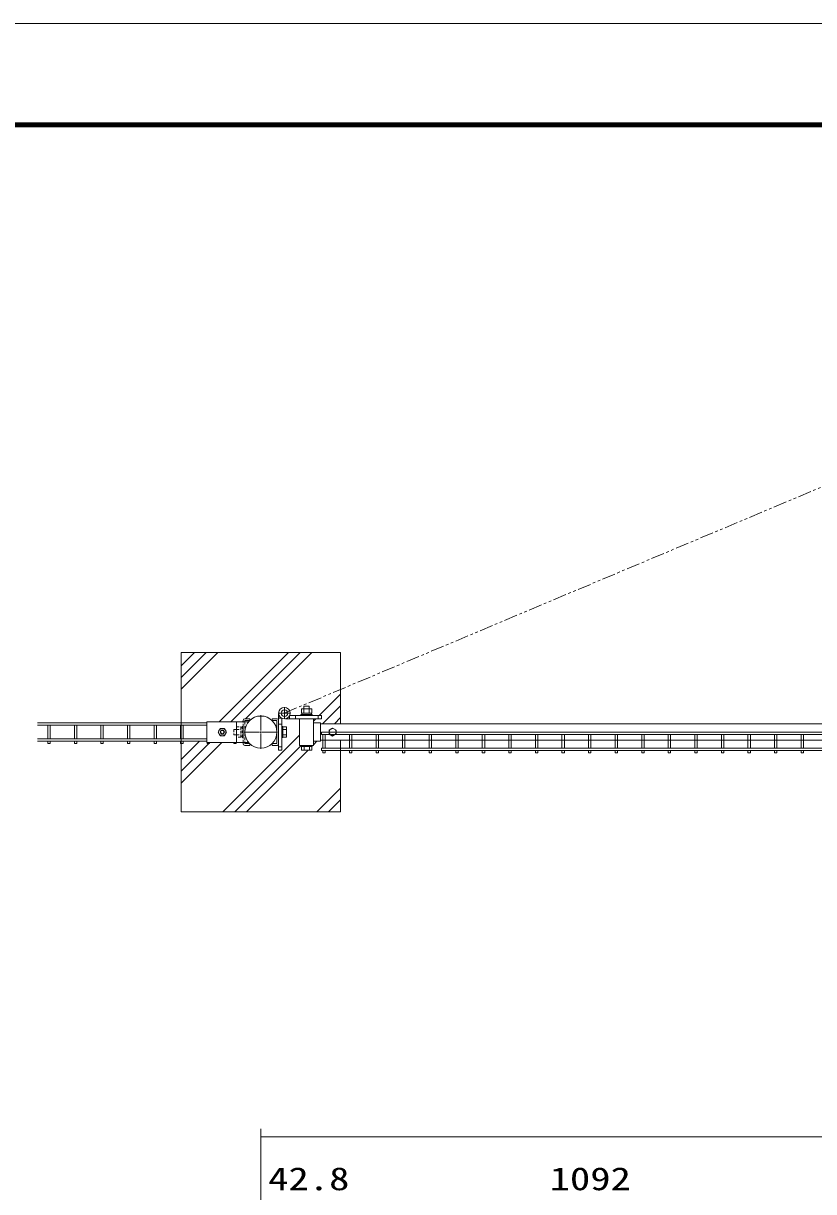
# Model space of a CAD drawing. Units: millimetres at full size; details may follow other scales. Extents: x -4455 to 4455, y -3150 to 3150.
# Drawn here: x -340 to 1147, y 950 to 3150 of the extents above; entities that cross this region are included whole.
import ezdxf
from ezdxf.enums import TextEntityAlignment as Align

# ---------------------------------------------------------------- set-up
doc = ezdxf.new("R2010")
doc.units = ezdxf.units.MM
doc.header["$LTSCALE"] = 20
doc.linetypes.add('USER2', pattern=[0.375, 0.25, -0.125])
doc.linetypes.add('USER3', pattern=[2.5, 1.25, -0.25, 0.25, -0.25, 0.25, -0.25])
for name, color, linetype, lineweight in [('0-0_外形線', 7, 'Continuous', 18), ('0-2_0', 3, 'USER2', 18), ('0-3_寸法線', 1, 'Continuous', 18), ('0-5_扉縦枠', 7, 'Continuous', 18), ('0-6_NEO', 152, 'Continuous', 18), ('0-7_丁番', 3, 'Continuous', 18), ('0-9_1', 7, 'Continuous', 18), ('0-A_2', 7, 'Continuous', 18), ('0-B_扉横枠', 7, 'Continuous', 18), ('0-C_細線', 2, 'Continuous', 18), ('0-D_ハッチング', 253, 'Continuous', 18)]:
    doc.layers.add(name, color=color, linetype=linetype, lineweight=lineweight)
doc.styles.add('ＭＳ ゴシック', font='')
doc.styles.get('ＭＳ ゴシック').set_extended_font_data('MS Gothic')

msp = doc.modelspace()

# ---------------------------------------------------------------- linework, layer by layer
at = {"layer": '0-0_外形線'}
for p, q in [((-43.33, 1665.17), (-43.33, 1965.17)), ((-43.33, 1965.17), (256.67, 1965.17)), ((256.67, 1965.17), (256.67, 1830.67)), ((73.23, 1837.17), (73.23, 1834.67)), ((76.23, 1840.17), (85.7, 1840.17)), ((76.42, 1834.67), (76.42, 1835.97)), ((77.42, 1836.97), (85.7, 1836.97)), ((85.7, 1836.97), (85.7, 1840.17)), ((137.11, 1840.17), (127.64, 1840.17)), ((127.64, 1836.97), (127.64, 1840.17)), ((135.92, 1836.97), (127.64, 1836.97)), ((136.92, 1794.37), (136.92, 1835.97)), ((140.11, 1837.17), (140.11, 1793.17)), ((235.12, 1818.92), (241.62, 1822.67)), ((235.12, 1811.42), (235.12, 1818.92)), ((235.12, 1811.42), (241.62, 1807.67)), ((248.12, 1818.92), (241.62, 1822.67)), ((248.12, 1811.42), (241.62, 1807.67)), ((248.12, 1811.42), (248.12, 1818.92)), ((73.23, 1795.67), (73.23, 1793.17)), ((76.23, 1790.17), (85.7, 1790.17)), ((76.42, 1794.37), (76.42, 1795.67)), ((77.42, 1793.37), (85.7, 1793.37)), ((85.7, 1793.37), (85.7, 1790.17)), ((135.92, 1793.37), (127.64, 1793.37)), ((127.64, 1793.37), (127.64, 1790.17)), ((137.11, 1790.17), (127.64, 1790.17)), ((256.67, 1799.67), (256.67, 1665.17)), ((256.67, 1665.17), (-43.33, 1665.17))]:
    msp.add_line(p, q, dxfattribs=at)
for centre, radius in [((106.67, 1815.17), 30.25), ((241.62, 1815.17), 6.5)]:
    msp.add_circle(centre, radius, dxfattribs=at)
for centre, radius, start, end in [((76.23, 1837.17), 3, 90, 180), ((77.42, 1835.97), 1, 90, 180), ((135.92, 1835.97), 1, 0, 90), ((137.11, 1837.17), 3, 0, 90), ((76.23, 1793.17), 3, 180, 270), ((77.42, 1794.37), 1, 180, 270), ((135.92, 1794.37), 1, 270, 0), ((137.11, 1793.17), 3, 270, 0)]:
    msp.add_arc(centre, radius, start, end, dxfattribs=at)
at = {"layer": '0-2_0', "color": 7, "linetype": 'Continuous'}
msp.add_line((72.19, 1834.67), (73.23, 1835.7), dxfattribs=at)
at = {"layer": '0-2_0'}
for p, q in [((73.23, 1795.67), (73.23, 1834.67)), ((76.42, 1834.67), (76.42, 1795.67)), ((55.71, 1820.14), (55.71, 1810.14)), ((60.71, 1820.14), (55.71, 1820.14)), ((55.71, 1810.14), (60.71, 1810.14)), ((60.71, 1805.32), (60.71, 1824.95)), ((60.71, 1824.95), (68.71, 1824.95)), ((60.71, 1820.05), (68.71, 1820.05)), ((60.71, 1810.23), (68.71, 1810.23)), ((68.71, 1805.32), (60.71, 1805.32)), ((68.71, 1824.95), (68.71, 1805.32)), ((71.21, 1824.34), (68.71, 1824.34)), ((68.71, 1805.94), (71.21, 1805.94)), ((71.21, 1825.64), (71.21, 1804.64)), ((73.21, 1825.64), (71.21, 1825.64)), ((71.21, 1804.64), (73.21, 1804.64)), ((73.21, 1825.64), (73.21, 1804.64))]:
    msp.add_line(p, q, dxfattribs=at)
at = {"layer": '0-2_0', "linetype": 'Continuous'}
msp.add_lwpolyline([(-4455.26, 3150.03), (4454.74, 3150.03), (4454.74, -3149.97), (-4455.26, -3149.97)], close=True, dxfattribs=at)
at = {"layer": '0-2_0', "color": 7, "linetype": 'Continuous'}
for points in [[(-4155.26, 2962.53), (4154.74, 2962.53), (4154.74, -2962.47), (-4155.26, -2962.47)], [(-4153.38, 2960.66), (4152.87, 2960.66), (4152.87, -2960.59), (-4153.38, -2960.59)], [(-4151.51, 2958.78), (4150.99, 2958.78), (4150.99, -2958.72), (-4151.51, -2958.72)], [(-4149.63, 2956.91), (4149.12, 2956.91), (4149.12, -2956.84), (-4149.63, -2956.84)], [(-4147.76, 2955.03), (4147.24, 2955.03), (4147.24, -2954.97), (-4147.76, -2954.97)]]:
    msp.add_lwpolyline(points, close=True, dxfattribs=at)
at = {"layer": '0-3_寸法線'}
msp.add_line((106.67, 623.93), (106.67, 1067.59), dxfattribs=at)
at = {"layer": '0-3_寸法線', "color": 2}
msp.add_line((106.67, 1052.59), (2446.67, 1052.59), dxfattribs=at)
at = {"layer": '0-5_扉縦枠'}
for p, q in [((205.67, 1840.17), (179.67, 1840.17)), ((179.67, 1790.17), (179.67, 1840.17)), ((205.67, 1790.17), (205.67, 1840.17)), ((205.67, 1790.17), (179.67, 1790.17))]:
    msp.add_line(p, q, dxfattribs=at)
at = {"layer": '0-6_NEO'}
for p, q in [((-313.44, 1832.42), (4.82, 1832.42)), ((-313.44, 1827.92), (4.82, 1827.92)), ((-294.38, 1827.92), (-294.38, 1802.42)), ((-289.88, 1827.92), (-289.88, 1802.42)), ((-244.38, 1827.92), (-244.38, 1802.42)), ((-239.88, 1827.92), (-239.88, 1802.42)), ((-194.38, 1827.92), (-194.38, 1802.42)), ((-189.88, 1827.92), (-189.88, 1802.42)), ((-144.38, 1827.92), (-144.38, 1802.42)), ((-139.88, 1827.92), (-139.88, 1802.42)), ((-94.38, 1827.92), (-94.38, 1802.42)), ((-89.88, 1827.92), (-89.88, 1802.42)), ((-44.38, 1827.92), (-44.38, 1802.42)), ((-39.88, 1827.92), (-39.88, 1802.42)), ((1229.2, 1814.92), (220.67, 1814.92)), ((220.67, 1810.42), (220.67, 1814.92)), ((1229.2, 1810.42), (220.67, 1810.42)), ((223.42, 1810.42), (223.42, 1784.92)), ((227.92, 1810.42), (227.92, 1784.92)), ((273.42, 1810.42), (273.42, 1784.92)), ((277.92, 1810.42), (277.92, 1784.92)), ((323.42, 1810.42), (323.42, 1784.92)), ((327.92, 1810.42), (327.92, 1784.92)), ((373.42, 1810.42), (373.42, 1784.92)), ((377.92, 1810.42), (377.92, 1784.92)), ((423.42, 1810.42), (423.42, 1784.92)), ((427.92, 1810.42), (427.92, 1784.92)), ((473.42, 1810.42), (473.42, 1784.92)), ((477.92, 1810.42), (477.92, 1784.92)), ((523.42, 1810.42), (523.42, 1784.92)), ((527.92, 1810.42), (527.92, 1784.92)), ((573.42, 1810.42), (573.42, 1784.92)), ((577.92, 1810.42), (577.92, 1784.92)), ((623.42, 1810.42), (623.42, 1784.92)), ((627.92, 1810.42), (627.92, 1784.92)), ((673.42, 1810.42), (673.42, 1784.92)), ((677.92, 1810.42), (677.92, 1784.92)), ((723.42, 1810.42), (723.42, 1784.92)), ((727.92, 1810.42), (727.92, 1784.92)), ((773.42, 1810.42), (773.42, 1784.92)), ((777.92, 1810.42), (777.92, 1784.92)), ((823.42, 1810.42), (823.42, 1784.92)), ((827.92, 1810.42), (827.92, 1784.92)), ((873.42, 1810.42), (873.42, 1784.92)), ((877.92, 1810.42), (877.92, 1784.92)), ((923.42, 1810.42), (923.42, 1784.92)), ((927.92, 1810.42), (927.92, 1784.92)), ((973.42, 1810.42), (973.42, 1784.92)), ((977.92, 1810.42), (977.92, 1784.92)), ((1023.42, 1810.42), (1023.42, 1784.92)), ((1027.92, 1810.42), (1027.92, 1784.92)), ((1073.42, 1810.42), (1073.42, 1784.92)), ((1077.92, 1810.42), (1077.92, 1784.92)), ((1123.42, 1810.42), (1123.42, 1784.92)), ((1127.92, 1810.42), (1127.92, 1784.92)), ((-313.44, 1802.42), (4.82, 1802.42)), ((-313.44, 1797.92), (4.82, 1797.92)), ((-294.38, 1797.92), (-294.38, 1793.42)), ((-289.88, 1793.42), (-294.38, 1793.42)), ((-289.88, 1797.92), (-289.88, 1793.42)), ((-244.38, 1797.92), (-244.38, 1793.42)), ((-239.88, 1793.42), (-244.38, 1793.42)), ((-239.88, 1797.92), (-239.88, 1793.42)), ((-194.38, 1797.92), (-194.38, 1793.42)), ((-189.88, 1793.42), (-194.38, 1793.42)), ((-189.88, 1797.92), (-189.88, 1793.42)), ((-144.38, 1797.92), (-144.38, 1793.42)), ((-139.88, 1793.42), (-144.38, 1793.42)), ((-139.88, 1797.92), (-139.88, 1793.42)), ((-94.38, 1797.92), (-94.38, 1793.42)), ((-89.88, 1793.42), (-94.38, 1793.42)), ((-89.88, 1797.92), (-89.88, 1793.42)), ((-44.38, 1797.92), (-44.38, 1793.42)), ((-39.88, 1793.42), (-44.38, 1793.42)), ((-39.88, 1797.92), (-39.88, 1793.42)), ((5.62, 1795.67), (5.62, 1793.42)), ((10.12, 1793.42), (5.62, 1793.42)), ((10.12, 1795.67), (10.12, 1793.42)), ((55.62, 1795.67), (55.62, 1793.42)), ((60.12, 1793.42), (55.62, 1793.42)), ((60.12, 1795.67), (60.12, 1793.42)), ((1229.2, 1784.92), (220.67, 1784.92)), ((220.67, 1780.42), (220.67, 1784.92)), ((1229.2, 1780.42), (220.67, 1780.42)), ((223.42, 1780.42), (223.42, 1775.92)), ((227.92, 1775.92), (223.42, 1775.92)), ((227.92, 1780.42), (227.92, 1775.92)), ((273.42, 1780.42), (273.42, 1775.92)), ((277.92, 1775.92), (273.42, 1775.92)), ((277.92, 1780.42), (277.92, 1775.92)), ((323.42, 1780.42), (323.42, 1775.92)), ((373.42, 1780.42), (373.42, 1775.92)), ((377.92, 1775.92), (373.42, 1775.92)), ((377.92, 1780.42), (377.92, 1775.92)), ((423.42, 1780.42), (423.42, 1775.92)), ((427.92, 1775.92), (423.42, 1775.92)), ((427.92, 1780.42), (427.92, 1775.92)), ((473.42, 1780.42), (473.42, 1775.92)), ((477.92, 1775.92), (473.42, 1775.92)), ((477.92, 1780.42), (477.92, 1775.92)), ((523.42, 1780.42), (523.42, 1775.92)), ((527.92, 1775.92), (523.42, 1775.92)), ((527.92, 1780.42), (527.92, 1775.92)), ((573.42, 1780.42), (573.42, 1775.92)), ((577.92, 1775.92), (573.42, 1775.92)), ((577.92, 1780.42), (577.92, 1775.92)), ((623.42, 1780.42), (623.42, 1775.92)), ((627.92, 1775.92), (623.42, 1775.92)), ((627.92, 1780.42), (627.92, 1775.92)), ((673.42, 1780.42), (673.42, 1775.92)), ((677.92, 1775.92), (673.42, 1775.92)), ((677.92, 1780.42), (677.92, 1775.92)), ((723.42, 1780.42), (723.42, 1775.92)), ((727.92, 1775.92), (723.42, 1775.92)), ((727.92, 1780.42), (727.92, 1775.92)), ((773.42, 1780.42), (773.42, 1775.92)), ((777.92, 1775.92), (773.42, 1775.92)), ((777.92, 1780.42), (777.92, 1775.92)), ((823.42, 1780.42), (823.42, 1775.92)), ((827.92, 1775.92), (823.42, 1775.92)), ((827.92, 1780.42), (827.92, 1775.92)), ((873.42, 1780.42), (873.42, 1775.92)), ((877.92, 1775.92), (873.42, 1775.92)), ((877.92, 1780.42), (877.92, 1775.92)), ((923.42, 1780.42), (923.42, 1775.92)), ((927.92, 1775.92), (923.42, 1775.92)), ((927.92, 1780.42), (927.92, 1775.92)), ((973.42, 1780.42), (973.42, 1775.92)), ((977.92, 1775.92), (973.42, 1775.92)), ((977.92, 1780.42), (977.92, 1775.92)), ((1023.42, 1780.42), (1023.42, 1775.92)), ((1027.92, 1775.92), (1023.42, 1775.92)), ((1027.92, 1780.42), (1027.92, 1775.92)), ((1073.42, 1780.42), (1073.42, 1775.92)), ((1077.92, 1775.92), (1073.42, 1775.92)), ((1077.92, 1780.42), (1077.92, 1775.92)), ((1123.42, 1780.42), (1123.42, 1775.92)), ((1127.92, 1775.92), (1123.42, 1775.92)), ((1127.92, 1780.42), (1127.92, 1775.92))]:
    msp.add_line(p, q, dxfattribs=at)
msp.add_lwpolyline([(327.92, 1780.42), (327.92, 1775.92), (323.42, 1775.92)], dxfattribs=at)
at = {"layer": '0-7_丁番', "color": 2}
for p, q in [((150.79, 1850.85), (140.03, 1850.85)), ((151.05, 1850.85), (150.87, 1850.85)), ((150.96, 1851.03), (150.96, 1861.79)), ((150.96, 1850.76), (150.96, 1850.94)), ((150.96, 1850.67), (150.96, 1839.91)), ((151.15, 1850.85), (161.91, 1850.85))]:
    msp.add_line(p, q, dxfattribs=at)
at = {"layer": '0-7_丁番'}
for p, q in [((140.11, 1781.33), (140.11, 1849.11)), ((182.84, 1858.67), (202.47, 1858.67)), ((182.84, 1850.67), (182.84, 1858.67)), ((202.47, 1850.67), (182.84, 1850.67)), ((183.46, 1850.67), (183.46, 1848.17)), ((197.66, 1863.67), (187.66, 1863.67)), ((187.66, 1863.67), (187.66, 1858.67)), ((187.75, 1858.67), (187.75, 1850.67)), ((197.56, 1858.67), (197.56, 1850.67)), ((197.66, 1858.67), (197.66, 1863.67)), ((201.86, 1848.17), (201.86, 1850.67)), ((202.47, 1858.67), (202.47, 1850.67)), ((140.11, 1841.33), (146.11, 1841.33)), ((146.11, 1781.33), (146.11, 1841.24)), ((220.67, 1840.17), (152.89, 1840.17)), ((160.67, 1840.17), (160.67, 1846.17)), ((220.67, 1846.17), (160.76, 1846.17)), ((203.16, 1848.17), (182.16, 1848.17)), ((182.16, 1848.17), (182.16, 1846.17)), ((203.16, 1846.17), (182.16, 1846.17)), ((203.16, 1846.17), (203.16, 1848.17)), ((220.67, 1840.17), (220.67, 1846.17)), ((148.11, 1825.64), (146.11, 1825.64)), ((148.11, 1804.64), (146.11, 1804.64)), ((148.11, 1825.64), (148.11, 1804.64)), ((148.11, 1824.95), (155.11, 1824.95)), ((148.11, 1820.05), (155.11, 1820.05)), ((148.11, 1810.23), (155.11, 1810.23)), ((155.11, 1805.32), (148.11, 1805.32)), ((155.11, 1824.95), (155.11, 1805.32)), ((182.51, 1790.17), (202.83, 1790.17)), ((182.51, 1788.17), (182.51, 1790.17)), ((203.51, 1788.17), (182.51, 1788.17)), ((183.2, 1781.17), (183.2, 1788.17)), ((188.11, 1788.17), (188.11, 1781.17)), ((197.92, 1788.17), (197.92, 1781.17)), ((202.83, 1788.17), (202.83, 1781.17)), ((203.51, 1790.17), (203.51, 1788.17)), ((140.11, 1781.33), (146.11, 1781.33)), ((202.83, 1781.17), (183.2, 1781.17))]:
    msp.add_line(p, q, dxfattribs=at)
at = {"layer": '0-7_丁番', "color": 4}
for p, q in [((140.11, 1830.33), (146.12, 1830.33)), ((171.67, 1840.17), (171.67, 1846.17)), ((214.67, 1840.17), (214.67, 1846.19)), ((140.11, 1787.33), (146.13, 1787.33))]:
    msp.add_line(p, q, dxfattribs=at)
at = {"layer": '0-7_丁番'}
for radius in [10.85, 6.15]:
    msp.add_circle((150.97, 1850.85), radius, dxfattribs=at)
at = {"layer": '0-9_1'}
for p, q in [((4.82, 1834.67), (83.54, 1834.67)), ((4.82, 1834.67), (4.82, 1795.67)), ((60.92, 1834.67), (60.92, 1795.67)), ((4.82, 1795.67), (83.54, 1795.67))]:
    msp.add_line(p, q, dxfattribs=at)
at = {"layer": '0-A_2'}
for p, q in [((30.07, 1822.1), (26.07, 1815.17)), ((26.07, 1815.17), (30.07, 1808.24)), ((30.07, 1808.24), (38.07, 1808.24)), ((38.07, 1808.24), (42.07, 1815.17))]:
    msp.add_line(p, q, dxfattribs=at)
msp.add_lwpolyline([(42.07, 1815.17), (38.07, 1822.1), (30.07, 1822.1)], dxfattribs=at)
for radius in [6.93, 3.2]:
    msp.add_circle((34.07, 1815.17), radius, dxfattribs=at)
at = {"layer": '0-A_2', "color": 4}
msp.add_circle((34.07, 1815.17), 4, dxfattribs=at)
at = {"layer": '0-B_扉横枠'}
for p, q in [((218.67, 1832.62), (205.67, 1832.62)), ((218.67, 1832.62), (218.67, 1797.72)), ((1232.67, 1830.67), (218.67, 1830.67)), ((218.67, 1797.72), (205.67, 1797.72)), ((1232.67, 1799.67), (218.67, 1799.67))]:
    msp.add_line(p, q, dxfattribs=at)
at = {"layer": '0-C_細線'}
for p, q in [((106.67, 1817.87), (106.67, 1846.77)), ((103.97, 1815.17), (75.07, 1815.17)), ((108.02, 1815.17), (105.32, 1815.17)), ((106.67, 1813.82), (106.67, 1816.52)), ((106.67, 1812.47), (106.67, 1783.57)), ((109.37, 1815.17), (138.27, 1815.17))]:
    msp.add_line(p, q, dxfattribs=at)
at = {"layer": '0-D_ハッチング', "linetype": 'USER3'}
msp.add_line((150.79, 1850.85), (1183.37, 2285.7), dxfattribs=at)
at = {"layer": '0-D_ハッチング'}
for p, q in [((-43.33, 1940.12), (-18.28, 1965.17)), ((-43.33, 1918.02), (3.82, 1965.17)), ((-43.33, 1895.92), (25.92, 1965.17)), ((28, 1834.67), (158.5, 1965.17)), ((50.1, 1834.67), (180.6, 1965.17)), ((77.69, 1840.17), (202.69, 1965.17)), ((216.28, 1846.17), (256.67, 1886.56)), ((222.87, 1830.67), (256.67, 1864.47)), ((205.67, 1835.56), (210.28, 1840.17)), ((244.97, 1830.67), (256.67, 1842.37)), ((35.28, 1665.17), (179.67, 1809.56)), ((-43.33, 1763.34), (-8.75, 1797.92)), ((-43.33, 1719.15), (33.19, 1795.67)), ((-43.33, 1741.24), (8.84, 1793.42)), ((10.12, 1794.69), (11.1, 1795.67)), ((57.37, 1665.17), (182.37, 1790.17)), ((203.51, 1789.21), (204.47, 1790.17)), ((205.67, 1791.37), (212.02, 1797.72)), ((79.47, 1665.17), (195.47, 1781.17)), ((212.05, 1665.17), (256.67, 1709.79)), ((234.15, 1665.17), (256.67, 1687.69)), ((256.25, 1665.17), (256.67, 1665.59))]:
    msp.add_line(p, q, dxfattribs=at)

# ---------------------------------------------------------------- texts
at = {"layer": '0-3_寸法線', "color": 3, "style": 'ＭＳ ゴシック', "width": 1.3}
for s, p in [('42.8', (120.34, 939.26)), ('1092', (650.08, 939.26))]:
    msp.add_text(s, height=43.26, dxfattribs=at).set_placement(p, align=Align.BOTTOM_LEFT)

doc.saveas('drawing.dxf')
